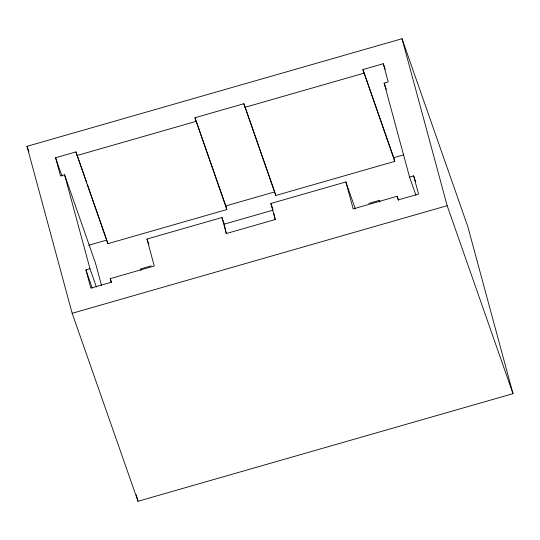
<?xml version="1.0" encoding="UTF-8"?>
<svg xmlns="http://www.w3.org/2000/svg" width="540" height="540" viewBox="0 0 540 540"><rect width="100%" height="100%" fill="white"/><g stroke="black" fill="none" stroke-linecap="round" stroke-linejoin="round"><path stroke-width="0.81" d="M27 146.333L402.003 38.725L467.836 226.706L513 393.667L137.997 501.275L72.164 313.295L27 146.333L28.944 151.889M101.574 285.62L95.438 262.946L64.57 174.791L60.494 175.966L55.566 157.754L75.944 151.909L86.792 182.878M75.944 151.909L107.804 243.702L226.827 209.547L194.967 117.754L243.884 103.721L274.475 191.072M243.884 103.721L275.738 195.507L394.76 161.359L362.907 69.566L383.285 63.713L385.236 69.275M76.93 155.547L195.953 121.399M244.87 107.359L363.893 73.204M415.949 195.298L409.55 177.032L384.136 83.093L388.213 81.925L383.285 63.713M88.79 245.234L106.819 240.057L107.804 243.702M194.967 117.754L225.841 205.902L274.752 191.869L275.738 195.507M362.907 69.566L393.775 157.714L403.967 154.791M96.377 287.003L89.984 268.738L85.907 269.906L90.828 288.11L111.213 282.265L110.228 278.62L154.251 265.99L146.961 239.044L221.96 217.519L224.276 224.134L226.294 233.543L275.211 219.51L273.861 213.232M275.211 219.51L270.871 203.486L345.877 181.966L355.327 208.966M224.276 224.134L273.186 210.101M409.55 177.032L413.627 175.865L415.57 181.42M151.139 265.876L140.542 268.913L140.967 270.486M368.8 203.411L379.397 200.374L379.951 201.94M398.574 200.246L397.183 196.276L353.167 208.906L345.877 181.966M72.164 313.295L447.167 205.686L513 393.667M384.136 83.093L386.363 89.444M270.871 203.486L272.93 209.365M146.961 239.044L148.905 244.6M87.352 184.471L106.542 239.267M110.228 278.62L111.618 282.589M55.566 157.754L61.965 176.02M85.907 269.906L92.3 288.171M402.003 38.725L447.167 205.686M413.627 175.865L418.554 194.069L398.169 199.915L397.183 196.276M393.775 157.714L394.76 161.359M379.397 200.374L379.823 201.947M225.841 205.902L226.827 209.547M221.96 217.519L226.294 233.543M64.57 174.791L89.984 268.738M136.235 494.762L137.997 501.275"/></g></svg>
